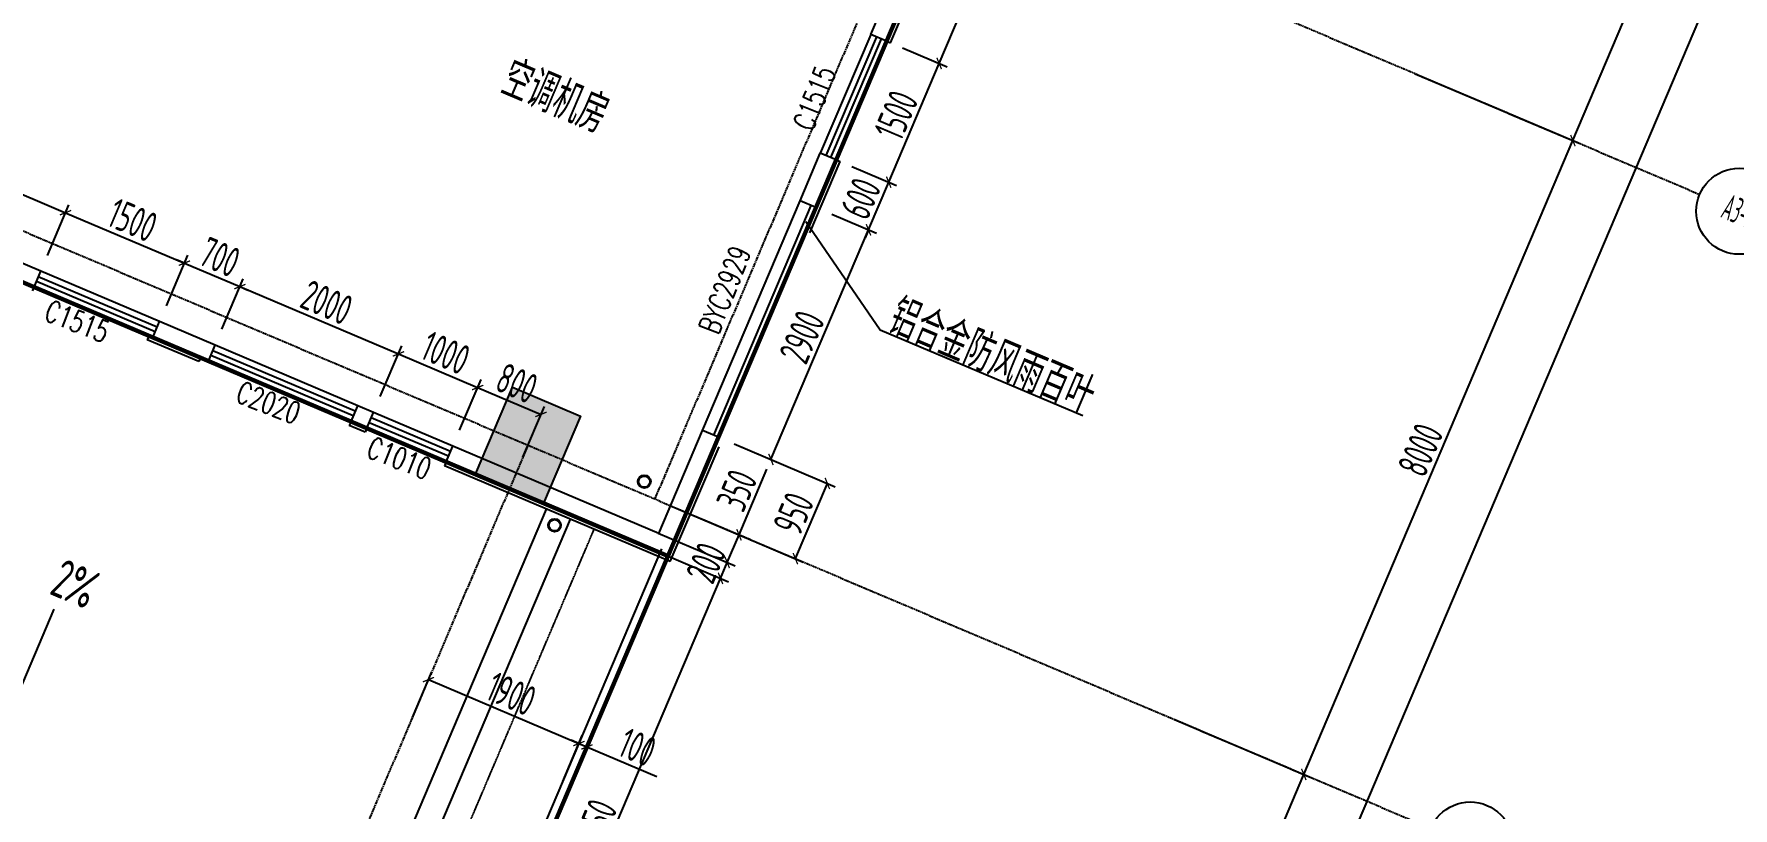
# Model space of a CAD drawing. Extents: x 11778731 to 12007717, y -6694179 to -6363962.
# Drawn here: x 11969711 to 11989446, y -6451864 to -6442870 of the extents above; entities that cross this region are included whole.
import ezdxf
from ezdxf.enums import TextEntityAlignment as Align
from ezdxf.xclip import XClip

# ---------------------------------------------------------------- set-up
doc = ezdxf.new("R2010")
doc.units = 0
doc.header["$LTSCALE"] = 10
doc.header["$MEASUREMENT"] = 0
doc.header["$XCLIPFRAME"] = 0
doc.linetypes.add('A3-RG-axis-100$0$CENTER', pattern=[2, 1.25, -0.25, 0.25, -0.25])
doc.linetypes.add('A3-RI-3F$0$DASH', pattern=[0.35, 0.25, -0.1])
for name, color, linetype in [('A3-RB-3F-100$0$A-DIMS-100', 1, 'Continuous'), ('A3-RG-axis-100$0$A-DIMS-100', 1, 'Continuous'), ('A3-RG-axis-100$0$A-GRID', 1, 'A3-RG-axis-100$0$CENTER'), ('A3-RG-axis-100$0$A-SYMB', 4, 'Continuous'), ('A3-RI-3F$0$A-FLOR', 2, 'Continuous'), ('A3-RI-3F$0$A-GLAZ', 140, 'Continuous'), ('A3-RI-3F$0$A-HATH', 9, 'Continuous'), ('A3-RI-3F$0$A-L2', 42, 'Continuous'), ('A3-RI-3F$0$A-ROOF-EDGE', 2, 'Continuous'), ('A3-RI-3F$0$A-WALL', 7, 'Continuous'), ('A3-RI-3F$0$A-WALL-FINI', 95, 'Continuous'), ('A3-RM-3F$0$0P-1', 191, 'Continuous'), ('A3-RM-3F$0$0P-FE-FH-V', 141, 'Continuous'), ('A3-RS-1F$0$A-HATH-GRAY', 8, 'Continuous'), ('A3-RS-1F$0$A-WALL', 7, 'Continuous'), ('A3-SYMB-3F-100$0$A-SYMB', 4, 'Continuous'), ('A3-SYMB-3F-100$0$A-SYMB-AREA', 4, 'Continuous'), ('A3-SYMB-3F-100$0$A-SYMB-DOOR', 3, 'Continuous'), ('A3-SYMB-3F-100$0$A-SYMB-DOOR1', 3, 'Continuous'), ('A3-SYMB-3F-100$0$A-SYMB-DOOR2', 3, 'Continuous'), ('A3-SYMB-3F-100$0$A-SYMB-DOOR3', 3, 'Continuous'), ('A3-SYMB-3F-100$0$A-SYMB-NAME', 4, 'Continuous'), ('A3-SYMB-3F-100$0$A-SYMB-NAME-E', 4, 'Continuous'), ('A3-SYMB-3F-100$0$A-SYMB-STRS', 1, 'Continuous')]:
    doc.layers.add(name, color=color, linetype=linetype)
doc.styles.add('A3-RB-3F-100$0$XD2008', font='xd-hzs.shx', dxfattribs={"width": 0.7, "bigfont": 'xd-hztxt.shx'})
doc.styles.add('A3-RG-axis-100$0$$0$XD2008', font='xd-hzs.shx', dxfattribs={"width": 0.7, "bigfont": 'xd-hztxt.shx'})
doc.styles.add('A3-RG-axis-100$0$XD2008', font='xd-hzs.shx', dxfattribs={"width": 0.7, "bigfont": 'xd-hztxt.shx'})
doc.styles.add('A3-SYMB-3F-100$0$ECADI', font='hzs.shx', dxfattribs={"width": 0.7, "bigfont": 'hztxt.shx'})
doc.styles.add('A3-SYMB-3F-100$0$ECADI-TXT', font='simplex.shx', dxfattribs={"bigfont": 'hztxt.shx'})
doc.dimstyles.new('A3-RB-3F-100$0$XD100$0', dxfattribs={"dimscale": 100, "dimtxt": 3.5, "dimasz": 1, "dimexe": 1, "dimexo": 2, "dimgap": 0.5, "dimtad": 1, "dimdec": 0, "dimdsep": 46, "dimtxsty": 'A3-RB-3F-100$0$XD2008', "dimblk1": 'A3-RB-3F-100$0$_ARCHTICK', "dimblk2": 'A3-RB-3F-100$0$_ARCHTICK', "dimsah": 1, "dimcen": 2.5, "dimclrt": 4, "dimaunit": 1, "dimadec": 0, "dimazin": 0, "dimtfac": 1, "dimtdec": 0, "dimtix": 1, "dimtmove": 0, "dimatfit": 3, "dimfxl": 0, "dimtolj": 1, "dimtzin": 0, "dimarcsym": 0})
doc.dimstyles.new('A3-RG-axis-100$0$XD100$0', dxfattribs={"dimscale": 100, "dimtxt": 3.5, "dimasz": 1, "dimexe": 1, "dimexo": 2, "dimgap": 0.5, "dimtad": 1, "dimdec": 0, "dimdsep": 46, "dimtxsty": 'A3-RG-axis-100$0$XD2008', "dimblk1": 'A3-RG-axis-100$0$_ARCHTICK', "dimblk2": 'A3-RG-axis-100$0$_ARCHTICK', "dimsah": 1, "dimcen": 2.5, "dimclrt": 4, "dimaunit": 1, "dimadec": 0, "dimazin": 0, "dimtfac": 1, "dimtdec": 0, "dimtix": 1, "dimtmove": 0, "dimatfit": 3, "dimfxl": 0, "dimtolj": 1, "dimtzin": 0, "dimarcsym": 0})

# ---------------------------------------------------------------- blocks, each defined once
blk = doc.blocks.new('A3-RI-3F')
at = {"layer": 'A3-RI-3F$0$A-FLOR', "linetype": 'A3-RI-3F$0$DASH', "const_width": 50}
blk.add_lwpolyline([(11922838, -6425914), (11977075, -6448936), (11985124, -6429973), (11974262, -6425363), (11988322, -6392239), (11978237, -6391711), (11978174, -6391908), (11943983, -6380798), (11944558, -6379029), (11938186, -6376959), (11937611, -6378728), (11907835, -6369053)], dxfattribs=at)
blk.add_lwpolyline([(11977075, -6448936), (11977075, -6448936), (11971198, -6462780), (11953156, -6455122), (11952019, -6457800), (11961869, -6461981), (11950655, -6488400), (11923776, -6476990), (11934990, -6450572), (11944839, -6454753), (11945976, -6452074), (11937359, -6448416, 0.002105), (11935284, -6447090), (11932817, -6450984, 0.033355), (11899110, -6432654), (11899711, -6421202)], format="xyb", dxfattribs=at)
at = {"layer": 'A3-RI-3F$0$A-GLAZ'}
for p, q in [((11979430, -6442874), (11978844, -6444255)), ((11979495, -6442902), (11978909, -6444282)), ((11979550, -6442925), (11978964, -6444306)), ((11979614, -6442952), (11979028, -6444333)), ((11971142, -6446276), (11969761, -6445690)), ((11971170, -6446212), (11969789, -6445626)), ((11971091, -6446396), (11969711, -6445810)), ((11971119, -6446332), (11969738, -6445745)), ((11973471, -6447189), (11971814, -6446485)), ((11973393, -6447373), (11971736, -6446670)), ((11973420, -6447308), (11971763, -6446605)), ((11973443, -6447253), (11971787, -6446550)), ((11974575, -6447658), (11973655, -6447267)), ((11974497, -6447842), (11973577, -6447451)), ((11974525, -6447777), (11973604, -6447387)), ((11974548, -6447722), (11973628, -6447331))]:
    blk.add_line(p, q, dxfattribs=at)
at = {"layer": 'A3-RI-3F$0$A-HATH', "linetype": 'A3-RI-3F$0$DASH'}
blk.add_lwpolyline([(11904898, -6423676), (11904600, -6429360, -0.033317), (11938660, -6448425), (11946402, -6451711), (11970556, -6461964), (11976217, -6448626)], format="xyb", dxfattribs=at)
at = {"layer": 'A3-RI-3F$0$A-L2'}
for p, q in [((11977477, -6447477), (11978610, -6444807)), ((11977606, -6447532), (11978739, -6444862)), ((11977661, -6447555), (11978794, -6444886))]:
    blk.add_line(p, q, dxfattribs=at)
at = {"layer": 'A3-RI-3F$0$A-ROOF-EDGE'}
blk.add_line((11971145, -6462649), (11977002, -6448851), dxfattribs=at)
blk.add_lwpolyline([(11977075, -6448936), (11977075, -6448936), (11971198, -6462780), (11953939, -6455454), (11952802, -6458132), (11961869, -6461981), (11950655, -6488400), (11923776, -6476990), (11934990, -6450572), (11944057, -6454420), (11945194, -6451742), (11937359, -6448416, 0.002105), (11935284, -6447090), (11932817, -6450984, 0.033355), (11899110, -6432654), (11899697, -6421468)], format="xyb", dxfattribs=at)
at = {"layer": 'A3-RI-3F$0$A-WALL'}
for p, q in [((11979430, -6442874), (11980603, -6440113)), ((11979614, -6442952), (11980787, -6440191)), ((11979614, -6442952), (11979430, -6442874)), ((11979614, -6442952), (11979430, -6442874)), ((11969789, -6445626), (11966245, -6444121)), ((11978610, -6444807), (11978844, -6444255)), ((11978794, -6444886), (11979028, -6444333)), ((11979028, -6444333), (11978844, -6444255)), ((11979028, -6444333), (11978844, -6444255)), ((11978794, -6444886), (11978610, -6444807)), ((11969711, -6445810), (11969789, -6445626)), ((11971091, -6446396), (11971170, -6446212)), ((11971814, -6446485), (11971170, -6446212)), ((11971736, -6446670), (11971091, -6446396)), ((11971736, -6446670), (11971814, -6446485)), ((11973393, -6447373), (11973471, -6447189)), ((11973655, -6447267), (11973471, -6447189)), ((11973577, -6447451), (11973655, -6447267)), ((11973577, -6447451), (11973393, -6447373)), ((11976969, -6448673), (11977477, -6447477)), ((11977661, -6447555), (11977477, -6447477)), ((11974497, -6447842), (11974575, -6447658)), ((11976969, -6448673), (11974575, -6447658)), ((11977075, -6448936), (11977661, -6447555)), ((11977075, -6448936), (11974497, -6447842))]:
    blk.add_line(p, q, dxfattribs=at)
at = {"layer": 'A3-RI-3F$0$A-WALL-FINI'}
for p, q in [((11979660, -6442972), (11980833, -6440210)), ((11979614, -6442952), (11979660, -6442972)), ((11979028, -6444333), (11979074, -6444353)), ((11978723, -6445181), (11979074, -6444353)), ((11969711, -6445810), (11969691, -6445856)), ((11971045, -6446376), (11971026, -6446422)), ((11971624, -6446676), (11971026, -6446422)), ((11971644, -6446630), (11971624, -6446676)), ((11973393, -6447373), (11973373, -6447419)), ((11973557, -6447497), (11973373, -6447419)), ((11973577, -6447451), (11973557, -6447497)), ((11977101, -6449001), (11977668, -6447667)), ((11974497, -6447842), (11974478, -6447888)), ((11977101, -6449001), (11974478, -6447888))]:
    blk.add_line(p, q, dxfattribs=at)
blk = doc.blocks.new('A3-RG-axis-100$0$$0$ECADI-TAG-GRID')
at = {"color": 13}
blk.add_circle((0, 0), 5, dxfattribs=at)
at = {"style": 'A3-RG-axis-100$0$$0$XD2008', "width": 0.7}
blk.add_attdef('GRID', text='', height=5, dxfattribs=at).set_placement((0, 0), align=Align.MIDDLE)
blk = doc.blocks.new('A3-RG-axis-100$0$_ARCHTICK')
at = {"color": 0, "linetype": 'ByBlock', "const_width": 0.15}
blk.add_lwpolyline([(-0.5, -0.5), (0.5, 0.5)], dxfattribs=at)
blk = doc.blocks.new('*D306')
at = {"layer": 'A3-RG-axis-100$0$A-DIMS-100', "color": 0, "lineweight": -2}
for p, q in [((11982950, -6450832), (11984552, -6451512)), ((11981725, -6457917), (11984460, -6451473)), ((11981231, -6457707), (11981817, -6457956))]:
    blk.add_line(p, q, dxfattribs=at)
at = {"layer": 'A3-RG-axis-100$0$A-DIMS-100', "color": 0, "lineweight": -2, "xscale": 100, "yscale": 100, "zscale": 100}
for p, rotation in [((11984460, -6451473), 66.99999999988144), ((11981725, -6457917), 246.9999999998815)]:
    blk.add_blockref('A3-RG-axis-100$0$_ARCHTICK', p, dxfattribs=dict(at, rotation=rotation))
at = {"layer": 'A3-RG-axis-100$0$A-DIMS-100', "color": 4, "insert": (11982886, -6454607), "char_height": 350, "attachment_point": 5, "rotation": 67, "style": 'A3-RG-axis-100$0$XD2008'}
blk.add_mtext('\\A1;7000', dxfattribs=at)
blk = doc.blocks.new('*D307')
at = {"layer": 'A3-RG-axis-100$0$A-DIMS-100', "color": 0, "lineweight": -2}
for p, q in [((11985755, -6443332), (11987678, -6444148)), ((11984460, -6451473), (11987586, -6444109)), ((11982957, -6450835), (11984552, -6451512))]:
    blk.add_line(p, q, dxfattribs=at)
at = {"layer": 'A3-RG-axis-100$0$A-DIMS-100', "color": 0, "lineweight": -2, "xscale": 100, "yscale": 100, "zscale": 100}
for p, rotation in [((11987586, -6444109), 66.99999999988144), ((11984460, -6451473), 246.9999999998815)]:
    blk.add_blockref('A3-RG-axis-100$0$_ARCHTICK', p, dxfattribs=dict(at, rotation=rotation))
at = {"layer": 'A3-RG-axis-100$0$A-DIMS-100', "color": 4, "insert": (11985816, -6447703), "char_height": 350, "attachment_point": 5, "rotation": 67, "style": 'A3-RG-axis-100$0$XD2008'}
blk.add_mtext('\\A1;8000', dxfattribs=at)
blk = doc.blocks.new('*D308')
at = {"layer": 'A3-RG-axis-100$0$A-DIMS-100', "color": 0, "lineweight": -2}
for p, q in [((11986659, -6439750), (11989104, -6440788)), ((11987586, -6444109), (11989012, -6440749)), ((11985757, -6443333), (11987678, -6444148))]:
    blk.add_line(p, q, dxfattribs=at)
at = {"layer": 'A3-RG-axis-100$0$A-DIMS-100', "color": 0, "lineweight": -2, "xscale": 100, "yscale": 100, "zscale": 100}
for p, rotation in [((11989012, -6440749), 66.99999999988144), ((11987586, -6444109), 246.9999999998815)]:
    blk.add_blockref('A3-RG-axis-100$0$_ARCHTICK', p, dxfattribs=dict(at, rotation=rotation))
at = {"layer": 'A3-RG-axis-100$0$A-DIMS-100', "color": 4, "insert": (11988092, -6442341), "char_height": 350, "attachment_point": 5, "rotation": 67, "style": 'A3-RG-axis-100$0$XD2008'}
blk.add_mtext('\\A1;3650', dxfattribs=at)
blk = doc.blocks.new('*D311')
at = {"layer": 'A3-RG-axis-100$0$A-DIMS-100', "color": 0, "lineweight": -2}
for p, q in [((11989787, -6432550), (11992908, -6433875)), ((11967770, -6492840), (11992816, -6433836)), ((11964387, -6491404), (11967862, -6492879))]:
    blk.add_line(p, q, dxfattribs=at)
at = {"layer": 'A3-RG-axis-100$0$A-DIMS-100', "color": 0, "lineweight": -2, "xscale": 100, "yscale": 100, "zscale": 100}
for p, rotation in [((11992816, -6433836), 66.99999999988144), ((11967770, -6492840), 246.9999999998815)]:
    blk.add_blockref('A3-RG-axis-100$0$_ARCHTICK', p, dxfattribs=dict(at, rotation=rotation))
at = {"layer": 'A3-RG-axis-100$0$A-DIMS-100', "color": 4, "insert": (11980086, -6463250), "char_height": 350, "attachment_point": 5, "rotation": 67, "style": 'A3-RG-axis-100$0$XD2008'}
blk.add_mtext('\\A1;64100', dxfattribs=at)
blk = doc.blocks.new('A3-SYMB-3F-100$0$ECADI-TAG-ROOM')
at = {"layer": 'A3-SYMB-3F-100$0$A-SYMB-AREA', "style": 'A3-SYMB-3F-100$0$ECADI', "width": 0.7}
blk.add_attdef('340M2', text='', height=2.5, dxfattribs=at).set_placement((7.17, -1.75), align=Align.MIDDLE_LEFT)
at = {"layer": 'A3-SYMB-3F-100$0$A-SYMB-NAME', "style": 'A3-SYMB-3F-100$0$ECADI', "width": 0.7}
blk.add_attdef('CHINESENAME', (-5.13, 0.09), '', height=4.5, dxfattribs=at)
at = {"layer": 'A3-SYMB-3F-100$0$A-SYMB-NAME-E', "style": 'A3-SYMB-3F-100$0$ECADI', "width": 0.7}
for tag, p in [('ENGLISHHIGH', (-5.13, 8.04)), ('ENGLISHLOW', (-5.13, 4.84))]:
    blk.add_attdef(tag, p, '', height=2.5, dxfattribs=at)
blk = doc.blocks.new('A3-SYMB-3F-100$0$ECADI-TAG-DOOR')
at = {"layer": 'A3-SYMB-3F-100$0$A-SYMB-DOOR', "style": 'A3-SYMB-3F-100$0$ECADI-TXT', "width": 0.7}
for tag, p in [('门窗主编号1', (-6.41, 7.26)), ('门窗主编号2', (2.08, 7.26))]:
    blk.add_attdef(tag, p, '', height=2.5, dxfattribs=at)
at = {"layer": 'A3-SYMB-3F-100$0$A-SYMB-DOOR', "style": 'A3-SYMB-3F-100$0$ECADI-TXT', "width": 0.7, "flags": 1}
for tag, p in [('洞口尺寸(宽X高)', (-6.42, 1.62)), ('备注', (-6.39, -1.21))]:
    blk.add_attdef(tag, p, '', height=2.5, dxfattribs=at)
at = {"layer": 'A3-SYMB-3F-100$0$A-SYMB-DOOR1', "style": 'A3-SYMB-3F-100$0$ECADI-TXT', "width": 0.7}
blk.add_attdef('门窗辅编号1', (-6.41, 4.41), '', height=2.5, dxfattribs=at)
at = {"layer": 'A3-SYMB-3F-100$0$A-SYMB-DOOR2', "style": 'A3-SYMB-3F-100$0$ECADI-TXT', "width": 0.7}
blk.add_attdef('门窗辅编号2', (-2.86, 4.41), '', height=2.5, dxfattribs=at)
at = {"layer": 'A3-SYMB-3F-100$0$A-SYMB-DOOR3', "style": 'A3-SYMB-3F-100$0$ECADI-TXT', "width": 0.7}
blk.add_attdef('门窗辅编号3', (2.32, 4.41), '', height=2.5, dxfattribs=at)
blk = doc.blocks.new('A3-SYMB-3F-100')
at = {"layer": 'A3-SYMB-3F-100$0$A-SYMB'}
blk.add_lwpolyline([(11978675, -6445047), (11979541, -6446307), (11981892, -6447304)], dxfattribs=at)
at = {"layer": 'A3-SYMB-3F-100$0$A-SYMB-STRS'}
blk.add_line((11969011, -6451753), (11969946, -6449552), dxfattribs=at)
at = {"layer": 'A3-SYMB-3F-100$0$A-SYMB'}
ref = blk.add_blockref('A3-SYMB-3F-100$0$ECADI-TAG-ROOM', (11975570, -6443765), dxfattribs=dict(at, xscale=99.99999999989046, yscale=100.0000000001164, rotation=337))
ref.add_attrib('CHINESENAME', '空调机房', (11975101, -6443557), dxfattribs={"height": 450, "rotation": 337, "style": 'A3-SYMB-3F-100$0$ECADI', "width": 0.7})
ref = blk.add_blockref('A3-SYMB-3F-100$0$ECADI-TAG-ROOM', (11980065, -6446538), dxfattribs=dict(at, xscale=99.99999999989046, yscale=100.0000000001164, rotation=337))
ref.add_attrib('CHINESENAME', '铝合金防风雨百叶', (11979597, -6446330), dxfattribs={"height": 450, "rotation": 337, "style": 'A3-SYMB-3F-100$0$ECADI', "width": 0.7})
ref = blk.add_blockref('A3-SYMB-3F-100$0$ECADI-TAG-ROOM', (11970839, -6449790), dxfattribs=dict(at, xscale=-99.99999999989045, yscale=100.0000000001164, rotation=337.0000000000113))
ref.add_attrib('CHINESENAME', '2%', (11969876, -6449371), dxfattribs={"height": 450, "rotation": 337, "style": 'A3-SYMB-3F-100$0$ECADI', "width": 0.7})
at = {"layer": 'A3-SYMB-3F-100$0$A-SYMB-DOOR1'}
ref = blk.add_blockref('A3-SYMB-3F-100$0$ECADI-TAG-DOOR', (11979793, -6443361), dxfattribs=dict(at, xscale=99.99999999997297, yscale=100, zscale=100, rotation=68.45746126420124))
ref.add_attrib('门窗主编号1', 'C1515', dxfattribs={"height": 250, "rotation": 68.4575, "style": 'A3-SYMB-3F-100$0$ECADI-TXT', "width": 0.7}).set_placement((11979031, -6443307), align=Align.RIGHT)
ref = blk.add_blockref('A3-SYMB-3F-100$0$ECADI-TAG-DOOR', (11978805, -6445452), dxfattribs=dict(at, xscale=99.99999999997297, yscale=100, zscale=100, rotation=68.45746126420124))
ref.add_attrib('门窗主编号1', 'BYC2929', dxfattribs={"height": 250, "rotation": 68.4575, "style": 'A3-SYMB-3F-100$0$ECADI-TXT', "width": 0.7}).set_placement((11978043, -6445399), align=Align.RIGHT)
ref = blk.add_blockref('A3-SYMB-3F-100$0$ECADI-TAG-DOOR', (11970465, -6447227), dxfattribs=dict(at, xscale=99.99999999997297, yscale=100.0000000000001, zscale=100, rotation=338.4574612642012))
ref.add_attrib('门窗主编号1', 'C1515', dxfattribs={"height": 250, "rotation": 338.4575, "style": 'A3-SYMB-3F-100$0$ECADI-TXT', "width": 0.7}).set_placement((11970518, -6446465), align=Align.RIGHT)
ref = blk.add_blockref('A3-SYMB-3F-100$0$ECADI-TAG-DOOR', (11972688, -6448171), dxfattribs=dict(at, xscale=99.99999999997297, yscale=100.0000000000001, zscale=100, rotation=338.4574612642012))
ref.add_attrib('门窗主编号1', 'C2020', dxfattribs={"height": 250, "rotation": 338.4575, "style": 'A3-SYMB-3F-100$0$ECADI-TXT', "width": 0.7}).set_placement((11972741, -6447409), align=Align.RIGHT)
ref = blk.add_blockref('A3-SYMB-3F-100$0$ECADI-TAG-DOOR', (11974207, -6448816), dxfattribs=dict(at, xscale=99.99999999997297, yscale=100.0000000000001, zscale=100, rotation=338.4574612642012))
ref.add_attrib('门窗主编号1', 'C1010', dxfattribs={"height": 250, "rotation": 338.4575, "style": 'A3-SYMB-3F-100$0$ECADI-TXT', "width": 0.7}).set_placement((11974260, -6448054), align=Align.RIGHT)
blk = doc.blocks.new('A3-RB-3F-100$0$_ARCHTICK')
at = {"color": 0, "linetype": 'ByBlock', "const_width": 0.15}
blk.add_lwpolyline([(-0.5, -0.5), (0.5, 0.5)], dxfattribs=at)
blk = doc.blocks.new('*D1258')
at = {"layer": 'A3-RB-3F-100$0$A-DIMS-100', "color": 0, "lineweight": -2}
for p, q in [((11974654, -6447473), (11974903, -6446886)), ((11974864, -6446978), (11975600, -6447290)), ((11975390, -6447786), (11975639, -6447198))]:
    blk.add_line(p, q, dxfattribs=at)
at = {"layer": 'A3-RB-3F-100$0$A-DIMS-100', "color": 0, "lineweight": -2, "xscale": 100, "yscale": 100, "zscale": 100}
for p, rotation in [((11974864, -6446978), 156.999993336628), ((11975600, -6447290), 336.9999933366279)]:
    blk.add_blockref('A3-RB-3F-100$0$_ARCHTICK', p, dxfattribs=dict(at, rotation=rotation))
at = {"layer": 'A3-RB-3F-100$0$A-DIMS-100', "color": 4, "insert": (11975320, -6446927), "char_height": 350, "attachment_point": 5, "rotation": 337, "style": 'A3-RB-3F-100$0$XD2008'}
blk.add_mtext('\\A1;800', dxfattribs=at)
blk = doc.blocks.new('*D1259')
at = {"layer": 'A3-RB-3F-100$0$A-DIMS-100', "color": 0, "lineweight": -2}
for p, q in [((11973733, -6447083), (11973983, -6446495)), ((11973944, -6446587), (11974864, -6446978)), ((11974654, -6447473), (11974903, -6446886))]:
    blk.add_line(p, q, dxfattribs=at)
at = {"layer": 'A3-RB-3F-100$0$A-DIMS-100', "color": 0, "lineweight": -2, "xscale": 100, "yscale": 100, "zscale": 100}
for p, rotation in [((11973944, -6446587), 156.9999933366325), ((11974864, -6446978), 336.9999933366325)]:
    blk.add_blockref('A3-RB-3F-100$0$_ARCHTICK', p, dxfattribs=dict(at, rotation=rotation))
at = {"layer": 'A3-RB-3F-100$0$A-DIMS-100', "color": 4, "insert": (11974492, -6446575), "char_height": 350, "attachment_point": 5, "rotation": 337, "style": 'A3-RB-3F-100$0$XD2008'}
blk.add_mtext('\\A1;1000', dxfattribs=at)
blk = doc.blocks.new('*D1260')
at = {"layer": 'A3-RB-3F-100$0$A-DIMS-100', "color": 0, "lineweight": -2}
for p, q in [((11971892, -6446301), (11972142, -6445713)), ((11972102, -6445805), (11973944, -6446587)), ((11973733, -6447083), (11973983, -6446495))]:
    blk.add_line(p, q, dxfattribs=at)
at = {"layer": 'A3-RB-3F-100$0$A-DIMS-100', "color": 0, "lineweight": -2, "xscale": 100, "yscale": 100, "zscale": 100}
for p, rotation in [((11972102, -6445805), 156.9999933366288), ((11973944, -6446587), 336.9999933366287)]:
    blk.add_blockref('A3-RB-3F-100$0$_ARCHTICK', p, dxfattribs=dict(at, rotation=rotation))
at = {"layer": 'A3-RB-3F-100$0$A-DIMS-100', "color": 4, "insert": (11973111, -6445989), "char_height": 350, "attachment_point": 5, "rotation": 337, "style": 'A3-RB-3F-100$0$XD2008'}
blk.add_mtext('\\A1;2000', dxfattribs=at)
blk = doc.blocks.new('*D1261')
at = {"layer": 'A3-RB-3F-100$0$A-DIMS-100', "color": 0, "lineweight": -2}
for p, q in [((11971248, -6446028), (11971497, -6445440)), ((11971458, -6445532), (11971366, -6445493)), ((11971458, -6445532), (11972102, -6445805)), ((11971892, -6446301), (11972142, -6445713)), ((11972102, -6445805), (11972195, -6445845))]:
    blk.add_line(p, q, dxfattribs=at)
at = {"layer": 'A3-RB-3F-100$0$A-DIMS-100', "color": 0, "lineweight": -2, "xscale": 100, "yscale": 100, "zscale": 100}
for p, rotation in [((11971458, -6445532), 336.9999933366066), ((11972102, -6445805), 156.9999933366066)]:
    blk.add_blockref('A3-RB-3F-100$0$_ARCHTICK', p, dxfattribs=dict(at, rotation=rotation))
at = {"layer": 'A3-RB-3F-100$0$A-DIMS-100', "color": 4, "insert": (11971868, -6445462), "char_height": 350, "attachment_point": 5, "rotation": 337, "style": 'A3-RB-3F-100$0$XD2008'}
blk.add_mtext('\\A1;700', dxfattribs=at)
blk = doc.blocks.new('*D1262')
at = {"layer": 'A3-RB-3F-100$0$A-DIMS-100', "color": 0, "lineweight": -2}
for p, q in [((11969867, -6445442), (11970116, -6444854)), ((11970077, -6444946), (11971458, -6445532)), ((11971248, -6446028), (11971497, -6445440))]:
    blk.add_line(p, q, dxfattribs=at)
at = {"layer": 'A3-RB-3F-100$0$A-DIMS-100', "color": 0, "lineweight": -2, "xscale": 100, "yscale": 100, "zscale": 100}
for p, rotation in [((11970077, -6444946), 156.9999933366103), ((11971458, -6445532), 336.9999933366103)]:
    blk.add_blockref('A3-RB-3F-100$0$_ARCHTICK', p, dxfattribs=dict(at, rotation=rotation))
at = {"layer": 'A3-RB-3F-100$0$A-DIMS-100', "color": 4, "insert": (11970856, -6445032), "char_height": 350, "attachment_point": 5, "rotation": 337, "style": 'A3-RB-3F-100$0$XD2008'}
blk.add_mtext('\\A1;1500', dxfattribs=at)
blk = doc.blocks.new('*D1263')
at = {"layer": 'A3-RB-3F-100$0$A-DIMS-100', "color": 0, "lineweight": -2}
for p, q in [((11965448, -6443566), (11965698, -6442978)), ((11965659, -6443070), (11970077, -6444946)), ((11969867, -6445442), (11970116, -6444854))]:
    blk.add_line(p, q, dxfattribs=at)
at = {"layer": 'A3-RB-3F-100$0$A-DIMS-100', "color": 0, "lineweight": -2, "xscale": 100, "yscale": 100, "zscale": 100}
for p, rotation in [((11965659, -6443070), 156.9999933366268), ((11970077, -6444946), 336.9999933366268)]:
    blk.add_blockref('A3-RB-3F-100$0$_ARCHTICK', p, dxfattribs=dict(at, rotation=rotation))
at = {"layer": 'A3-RB-3F-100$0$A-DIMS-100', "color": 4, "insert": (11967956, -6443801), "char_height": 350, "attachment_point": 5, "rotation": 337, "style": 'A3-RB-3F-100$0$XD2008'}
blk.add_mtext('\\A1;4800', dxfattribs=at)
blk = doc.blocks.new('*D617')
at = {"layer": 'A3-RB-3F-100$0$A-DIMS-100', "color": 0, "lineweight": -2}
for p, q in [((11976881, -6448854), (11977777, -6449234)), ((11975165, -6455132), (11977685, -6449195)), ((11974361, -6454791), (11975257, -6455171))]:
    blk.add_line(p, q, dxfattribs=at)
at = {"layer": 'A3-RB-3F-100$0$A-DIMS-100', "color": 0, "lineweight": -2, "xscale": 100, "yscale": 100, "zscale": 100}
for p, rotation in [((11977685, -6449195), 66.9999999999122), ((11975165, -6455132), 246.9999999999122)]:
    blk.add_blockref('A3-RB-3F-100$0$_ARCHTICK', p, dxfattribs=dict(at, rotation=rotation))
at = {"layer": 'A3-RB-3F-100$0$A-DIMS-100', "color": 4, "insert": (11976218, -6452076), "char_height": 350, "attachment_point": 5, "rotation": 67, "style": 'A3-RB-3F-100$0$XD2008'}
blk.add_mtext('\\A1;6450', dxfattribs=at)
blk = doc.blocks.new('*D618')
at = {"layer": 'A3-RB-3F-100$0$A-DIMS-100', "color": 0, "lineweight": -2}
for p, q in [((11976960, -6448670), (11977855, -6449050)), ((11976881, -6448854), (11977777, -6449234)), ((11977685, -6449195), (11977763, -6449011))]:
    blk.add_line(p, q, dxfattribs=at)
at = {"layer": 'A3-RB-3F-100$0$A-DIMS-100', "color": 0, "lineweight": -2, "xscale": 100, "yscale": 100, "zscale": 100}
for p, rotation in [((11977763, -6449011), 66.99999999985086), ((11977685, -6449195), 246.9999999998509)]:
    blk.add_blockref('A3-RB-3F-100$0$_ARCHTICK', p, dxfattribs=dict(at, rotation=rotation))
at = {"layer": 'A3-RB-3F-100$0$A-DIMS-100', "color": 4, "insert": (11977517, -6449015), "char_height": 350, "attachment_point": 5, "rotation": 67, "style": 'A3-RB-3F-100$0$XD2008'}
blk.add_mtext('\\A1;200', dxfattribs=at)
blk = doc.blocks.new('*D619')
at = {"layer": 'A3-RB-3F-100$0$A-DIMS-100', "color": 0, "lineweight": -2}
for p, q in [((11977900, -6448689), (11978224, -6447925)), ((11977096, -6448347), (11977992, -6448728)), ((11976960, -6448670), (11977855, -6449050)), ((11977763, -6449011), (11977900, -6448689))]:
    blk.add_line(p, q, dxfattribs=at)
at = {"layer": 'A3-RB-3F-100$0$A-DIMS-100', "color": 0, "lineweight": -2, "xscale": 100, "yscale": 100, "zscale": 100}
for p, rotation in [((11977900, -6448689), 66.99999999987259), ((11977763, -6449011), 246.9999999998726)]:
    blk.add_blockref('A3-RB-3F-100$0$_ARCHTICK', p, dxfattribs=dict(at, rotation=rotation))
at = {"layer": 'A3-RB-3F-100$0$A-DIMS-100', "color": 4, "insert": (11977875, -6448173), "char_height": 350, "attachment_point": 5, "rotation": 67, "style": 'A3-RB-3F-100$0$XD2008'}
blk.add_mtext('\\A1;350', dxfattribs=at)
blk = doc.blocks.new('*D668')
at = {"layer": 'A3-RB-3F-100$0$A-DIMS-100', "color": 0, "lineweight": -2}
for p, q in [((11977845, -6447633), (11979018, -6448131)), ((11978555, -6448966), (11978926, -6448092)), ((11977474, -6448508), (11978647, -6449006))]:
    blk.add_line(p, q, dxfattribs=at)
at = {"layer": 'A3-RB-3F-100$0$A-DIMS-100', "color": 0, "lineweight": -2, "xscale": 100, "yscale": 100, "zscale": 100}
for p, rotation in [((11978926, -6448092), 66.99987912996299), ((11978555, -6448966), 246.999879129963)]:
    blk.add_blockref('A3-RB-3F-100$0$_ARCHTICK', p, dxfattribs=dict(at, rotation=rotation))
at = {"layer": 'A3-RB-3F-100$0$A-DIMS-100', "color": 4, "insert": (11978533, -6448441), "char_height": 350, "attachment_point": 5, "rotation": 66.9999, "style": 'A3-RB-3F-100$0$XD2008'}
blk.add_mtext('\\A1;950', dxfattribs=at)
blk = doc.blocks.new('*D669')
at = {"layer": 'A3-RB-3F-100$0$A-DIMS-100', "color": 0, "lineweight": -2}
for p, q in [((11978978, -6444964), (11979496, -6445184)), ((11978271, -6447814), (11979404, -6445145)), ((11977845, -6447633), (11978363, -6447853))]:
    blk.add_line(p, q, dxfattribs=at)
at = {"layer": 'A3-RB-3F-100$0$A-DIMS-100', "color": 0, "lineweight": -2, "xscale": 100, "yscale": 100, "zscale": 100}
for p, rotation in [((11979404, -6445145), 66.99987912996652), ((11978271, -6447814), 246.9998791299665)]:
    blk.add_blockref('A3-RB-3F-100$0$_ARCHTICK', p, dxfattribs=dict(at, rotation=rotation))
at = {"layer": 'A3-RB-3F-100$0$A-DIMS-100', "color": 4, "insert": (11978631, -6446391), "char_height": 350, "attachment_point": 5, "rotation": 66.9999, "style": 'A3-RB-3F-100$0$XD2008'}
blk.add_mtext('\\A1;2900', dxfattribs=at)
blk = doc.blocks.new('*D670')
at = {"layer": 'A3-RB-3F-100$0$A-DIMS-100', "color": 0, "lineweight": -2}
for p, q in [((11979212, -6444411), (11979731, -6444631)), ((11979639, -6444592), (11979678, -6444500)), ((11979404, -6445145), (11979639, -6444592)), ((11978978, -6444964), (11979496, -6445184)), ((11979404, -6445145), (11979365, -6445237))]:
    blk.add_line(p, q, dxfattribs=at)
at = {"layer": 'A3-RB-3F-100$0$A-DIMS-100', "color": 0, "lineweight": -2, "xscale": 100, "yscale": 100, "zscale": 100}
for p, rotation in [((11979639, -6444592), 246.9997784883129), ((11979404, -6445145), 66.99977848831294)]:
    blk.add_blockref('A3-RB-3F-100$0$_ARCHTICK', p, dxfattribs=dict(at, rotation=rotation))
at = {"layer": 'A3-RB-3F-100$0$A-DIMS-100', "color": 4, "insert": (11979314, -6444781), "char_height": 350, "attachment_point": 5, "rotation": 66.9998, "style": 'A3-RB-3F-100$0$XD2008'}
blk.add_mtext('\\A1;600', dxfattribs=at)
blk = doc.blocks.new('*D671')
at = {"layer": 'A3-RB-3F-100$0$A-DIMS-100', "color": 0, "lineweight": -2}
for p, q in [((11979799, -6443031), (11980317, -6443251)), ((11979639, -6444592), (11980225, -6443212)), ((11979212, -6444411), (11979731, -6444631))]:
    blk.add_line(p, q, dxfattribs=at)
at = {"layer": 'A3-RB-3F-100$0$A-DIMS-100', "color": 0, "lineweight": -2, "xscale": 100, "yscale": 100, "zscale": 100}
for p, rotation in [((11980225, -6443212), 66.99977848829464), ((11979639, -6444592), 246.9997784882946)]:
    blk.add_blockref('A3-RB-3F-100$0$_ARCHTICK', p, dxfattribs=dict(at, rotation=rotation))
at = {"layer": 'A3-RB-3F-100$0$A-DIMS-100', "color": 4, "insert": (11979725, -6443814), "char_height": 350, "attachment_point": 5, "rotation": 66.9998, "style": 'A3-RB-3F-100$0$XD2008'}
blk.add_mtext('\\A1;1500', dxfattribs=at)
blk = doc.blocks.new('*D672')
at = {"layer": 'A3-RB-3F-100$0$A-DIMS-100', "color": 0, "lineweight": -2}
for p, q in [((11980600, -6441144), (11981118, -6441364)), ((11980225, -6443212), (11981026, -6441325)), ((11979799, -6443031), (11980317, -6443251))]:
    blk.add_line(p, q, dxfattribs=at)
at = {"layer": 'A3-RB-3F-100$0$A-DIMS-100', "color": 0, "lineweight": -2, "xscale": 100, "yscale": 100, "zscale": 100}
for p, rotation in [((11981026, -6441325), 66.99977848824024), ((11980225, -6443212), 246.9997784882403)]:
    blk.add_blockref('A3-RB-3F-100$0$_ARCHTICK', p, dxfattribs=dict(at, rotation=rotation))
at = {"layer": 'A3-RB-3F-100$0$A-DIMS-100', "color": 4, "insert": (11980418, -6442180), "char_height": 350, "attachment_point": 5, "rotation": 66.9998, "style": 'A3-RB-3F-100$0$XD2008'}
blk.add_mtext('\\A1;2050', dxfattribs=at)
blk = doc.blocks.new('*D716')
at = {"layer": 'A3-RB-3F-100$0$A-DIMS-100', "color": 0, "lineweight": -2}
for p, q in [((11974106, -6450812), (11974331, -6450280)), ((11974292, -6450372), (11976041, -6451114)), ((11975855, -6451554), (11976080, -6451022))]:
    blk.add_line(p, q, dxfattribs=at)
at = {"layer": 'A3-RB-3F-100$0$A-DIMS-100', "color": 0, "lineweight": -2, "xscale": 100, "yscale": 100, "zscale": 100}
for p, rotation in [((11974292, -6450372), 156.9999999998891), ((11976041, -6451114), 336.9999999998891)]:
    blk.add_blockref('A3-RB-3F-100$0$_ARCHTICK', p, dxfattribs=dict(at, rotation=rotation))
at = {"layer": 'A3-RB-3F-100$0$A-DIMS-100', "color": 4, "insert": (11975255, -6450536), "char_height": 350, "attachment_point": 5, "rotation": 337, "style": 'A3-RB-3F-100$0$XD2008'}
blk.add_mtext('\\A1;1900', dxfattribs=at)
blk = doc.blocks.new('*D717')
at = {"layer": 'A3-RB-3F-100$0$A-DIMS-100', "color": 0, "lineweight": -2}
for p, q in [((11975855, -6451554), (11976080, -6451022)), ((11975947, -6451593), (11976172, -6451061)), ((11976041, -6451114), (11975949, -6451075)), ((11976041, -6451114), (11976133, -6451154)), ((11976133, -6451154), (11976946, -6451499))]:
    blk.add_line(p, q, dxfattribs=at)
at = {"layer": 'A3-RB-3F-100$0$A-DIMS-100', "color": 0, "lineweight": -2, "xscale": 100, "yscale": 100, "zscale": 100}
for p, rotation in [((11976041, -6451114), 336.9999999997632), ((11976133, -6451154), 156.9999999997632)]:
    blk.add_blockref('A3-RB-3F-100$0$_ARCHTICK', p, dxfattribs=dict(at, rotation=rotation))
at = {"layer": 'A3-RB-3F-100$0$A-DIMS-100', "color": 4, "insert": (11976720, -6451158), "char_height": 350, "attachment_point": 5, "rotation": 337, "style": 'A3-RB-3F-100$0$XD2008'}
blk.add_mtext('\\A1;100', dxfattribs=at)
blk = doc.blocks.new('A3-RS-1F')
at = {"layer": 'A3-RS-1F$0$A-HATH-GRAY'}
blk.add_hatch(color=256, dxfattribs=at).paths.add_polyline_path([(11976059, -6447310), (11975268, -6446974), (11974838, -6447986), (11975629, -6448322)])
at = {"layer": 'A3-RS-1F$0$A-WALL'}
blk.add_lwpolyline([(11975268, -6446974), (11976059, -6447310), (11975629, -6448322), (11974838, -6447986)], close=True, dxfattribs=at)
blk = doc.blocks.new('A3-RM-3F$0$DFA')
at = {"layer": 'A3-RM-3F$0$0P-FE-FH-V'}
for radius in [75, 65]:
    blk.add_circle((0, 0), radius, dxfattribs=at)
blk = doc.blocks.new('A3-RM-3F')
at = {"layer": 'A3-RM-3F$0$0P-1'}
for points in [[(11905192, -6423801), (11904910, -6429175, -0.033124), (11938801, -6448159), (11947301, -6451767), (11970397, -6461571), (11975941, -6448509)], [(11905486, -6423926), (11905220, -6428991, -0.03293), (11938943, -6447894), (11947419, -6451491), (11970238, -6461178), (11975665, -6448392)]]:
    blk.add_lwpolyline(points, format="xyb", dxfattribs=at)
for p in [(11976799, -6448071), (11976799, -6448071), (11975757, -6448578)]:
    blk.add_blockref('A3-RM-3F$0$DFA', p, dxfattribs=at)
blk = doc.blocks.new('A3-RG-axis-100')
at = {"layer": 'A3-RG-axis-100$0$A-GRID'}
for p, q in [((11906717.6, -6409782.5), (11989058.9, -6444734.3)), ((11906272, -6418284.3), (11985933, -6452098.3)), ((11987939.3, -6422316.5), (11976921.4, -6448273.1)), ((11975448.6, -6447648), (11955191.9, -6495369.6))]:
    blk.add_line(p, q, dxfattribs=at)
at = {"layer": 'A3-RG-axis-100$0$A-SYMB'}
ref = blk.add_blockref('A3-RG-axis-100$0$$0$ECADI-TAG-GRID', (11989519.1, -6444929.7), dxfattribs=dict(at, xscale=100, yscale=100, zscale=100, rotation=337))
ref.add_attrib('GRID', 'A3-J', dxfattribs={"layer": '0', "height": 300, "rotation": 337, "style": 'A3-RG-axis-100$0$$0$XD2008', "width": 0.5}).set_placement((11989519.1, -6444929.7), align=Align.MIDDLE)
ref = blk.add_blockref('A3-RG-axis-100$0$$0$ECADI-TAG-GRID', (11986393.3, -6452293.7), dxfattribs=dict(at, xscale=100, yscale=100, zscale=100, rotation=337))
ref.add_attrib('GRID', 'A3-H', dxfattribs={"layer": '0', "height": 300, "rotation": 337, "style": 'A3-RG-axis-100$0$$0$XD2008', "width": 0.5}).set_placement((11986393.3, -6452293.7), align=Align.MIDDLE)
at = {"layer": 'A3-RG-axis-100$0$A-DIMS-100'}
for base, p1, p2, picture, middle in [((11992815.9, -6433835.9), (11964203.3, -6491326.2), (11989603.3, -6432472.3), '*D311', (11980085.9, -6463250.1)), ((11989012.2, -6440749.3), (11985572.5, -6443254.4), (11986474.4, -6439672.1), '*D308', (11988092, -6442341.3)), ((11987586.1, -6444109.1), (11982772.6, -6450756.8), (11985571.2, -6443253.9), '*D307', (11985816, -6447703.2)), ((11984460.2, -6451473.2), (11981047.2, -6457629), (11982766.3, -6450754.1), '*D306', (11982885.6, -6454607))]:
    dim = blk.add_linear_dim(base=base, p1=p1, p2=p2, angle=67, dimstyle='A3-RG-axis-100$0$XD100$0', override={"dimasz": 1}, dxfattribs=at)
    dim.commit()
    dim.dimension.update_dxf_attribs({"geometry": picture, "text_midpoint": middle})
blk = doc.blocks.new('A3-RB-3F-100')
at = {"layer": 'A3-RB-3F-100$0$A-DIMS-100'}
for p1, p2, distance, picture, middle in [((11979614.4, -6442952.5), (11980415.4, -6441065.4), -663.2, '*D672', (11980418.3, -6442180.2)), ((11979028.3, -6444333.2), (11979614.4, -6442952.5), -663.2, '*D671', (11979724.8, -6443814.1)), ((11965370.4, -6443750.3), (11969788.8, -6445625.8), 738.6, '*D1263', (11967956.1, -6443801)), ((11978793.9, -6444885.5), (11979028.3, -6444333.2), -663.2, '*D670', (11979314.5, -6444780.6)), ((11969788.8, -6445625.8), (11971169.5, -6446211.9), 738.6, '*D1262', (11970855.7, -6445031.8)), ((11977660.8, -6447555), (11978793.9, -6444885.5), -663.2, '*D669', (11978630.7, -6446391.5)), ((11971169.5, -6446211.9), (11971813.9, -6446485.4), 738.6, '*D1261', (11971868.2, -6445461.6)), ((11971813.9, -6446485.4), (11973654.9, -6447266.9), 738.6, '*D1260', (11973110.9, -6445989.1)), ((11973654.9, -6447266.9), (11974575.4, -6447657.6), 738.6, '*D1259', (11974491.7, -6446575.2)), ((11974575.4, -6447657.6), (11975311.8, -6447970.2), 738.6, '*D1258', (11975320.1, -6446926.9)), ((11977289.6, -6448429.4), (11977660.8, -6447555), -1374.5, '*D668', (11978533.3, -6448441.4)), ((11974177.1, -6454712.8), (11976697.3, -6448775.5), -1073.2, '*D617', (11976217.9, -6452075.6)), ((11974027.5, -6450995.8), (11975776.4, -6451738.2), 677.6, '*D716', (11975254.6, -6450536.2))]:
    dim = blk.add_aligned_dim(p1=p1, p2=p2, distance=distance, dimstyle='A3-RB-3F-100$0$XD100$0', dxfattribs=at)
    dim.commit()
    dim.dimension.update_dxf_attribs({"geometry": picture, "text_midpoint": middle})
for base, p1, p2, angle, picture, middle in [((11977900.1, -6448688.6), (11976775.4, -6448591.4), (11976912.2, -6448269.2), 67, '*D619', (11978081.8, -6448260.5)), ((11977763.3, -6449010.8), (11976697.3, -6448775.5), (11976775.4, -6448591.4), 67, '*D618', (11977724.2, -6449102.8)), ((11976133.2, -6451153.5), (11975776.4, -6451738.2), (11975868.5, -6451777.3), 337, '*D717', (11976631.9, -6451365.2))]:
    dim = blk.add_linear_dim(base=base, p1=p1, p2=p2, angle=angle, dimstyle='A3-RB-3F-100$0$XD100$0', dxfattribs=at)
    dim.commit()
    dim.dimension.update_dxf_attribs({"geometry": picture, "text_midpoint": middle, "dimtype": 129})

msp = doc.modelspace()

# ---------------------------------------------------------------- block references
for name in ['A3-RG-axis-100', 'A3-RB-3F-100', 'A3-RI-3F', 'A3-RI-3F', 'A3-RI-3F', 'A3-SYMB-3F-100', 'A3-SYMB-3F-100', 'A3-RM-3F']:
    msp.add_blockref(name, (0, 0))
ref = msp.add_blockref('A3-RS-1F', (0, 0))
XClip(ref).set_block_clipping_path([(11880575.4595815204, -6415096.270357037), (11910249.6177904997, -6426601.7009763205), (11922841.9025027994, -6430599.4828046197), (11977834.5324543808, -6451371.0095163761), (12008409.3102089595, -6381594.5835881606), (11890394.8696729206, -6356927.6296852781), (11884882.5177205391, -6396620.1386088813)])

doc.saveas('drawing.dxf')
